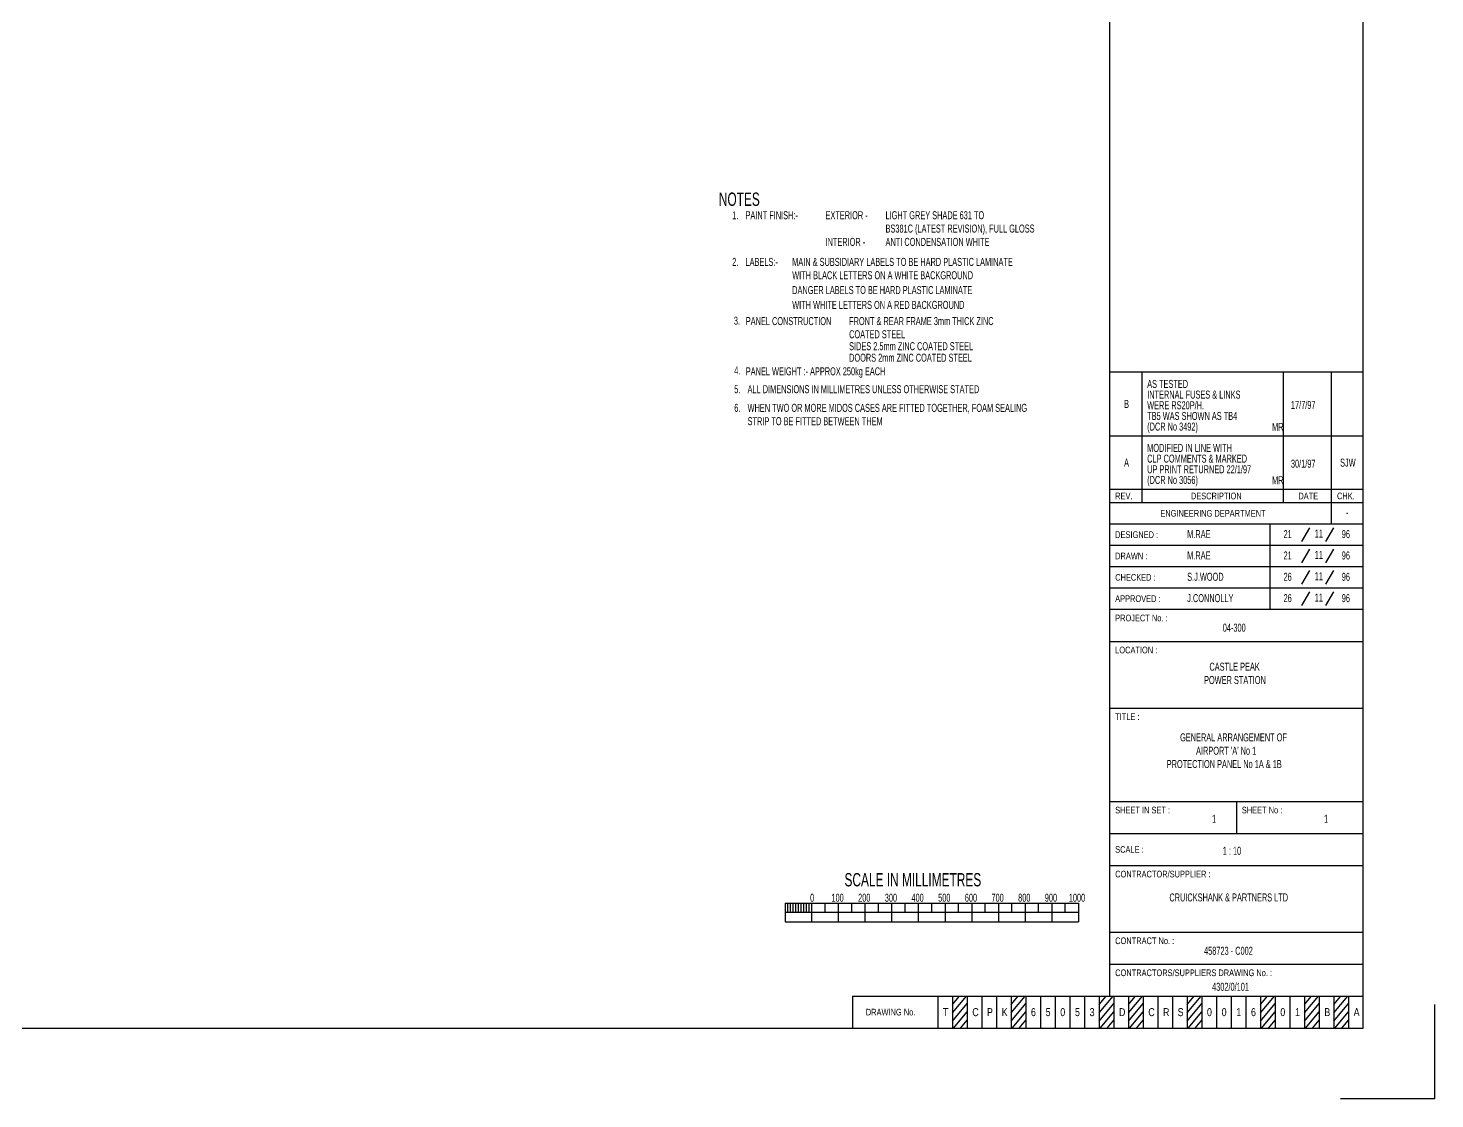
# Model space of a CAD drawing. Extents: x -5933 to 5929, y -4179 to 4187.
# Drawn here: x 655 to 5929, y -4179 to -166 of the extents above; entities that cross this region are included whole.
import ezdxf

# ---------------------------------------------------------------- set-up
doc = ezdxf.new("R2010")
doc.units = 0
doc.header["$PDMODE"] = 34
doc.linetypes.add('SOLID', pattern=[0])
doc.layers.add('1', color=7, linetype='SOLID')
doc.layers.add('2', color=7, linetype='SOLID')

# ---------------------------------------------------------------- blocks, each defined once
blk = doc.blocks.new('*X554')
at = {"layer": '2', "color": 7, "linetype": 'SOLID'}
for points in [[(5440.484375, -3825.464844), (5466.592773, -3794.350342)], [(5440.484375, -3856.579346), (5492.700684, -3794.350342)], [(5440.484375, -3887.693848), (5495.484375, -3822.147217)], [(5444.224609, -3914.350342), (5495.484375, -3853.261719)], [(5470.333008, -3914.350342), (5495.484375, -3884.376221)]]:
    blk.add_lwpolyline(points, dxfattribs=at)
blk = doc.blocks.new('*X555')
at = {"layer": '2', "color": 7, "linetype": 'SOLID'}
for points in [[(5275.484375, -3825.464844), (5301.592773, -3794.350342)], [(5275.484375, -3856.579346), (5327.700684, -3794.350342)], [(5275.484375, -3887.693848), (5330.484375, -3822.147217)], [(5279.224609, -3914.350342), (5330.484375, -3853.261719)], [(5305.333008, -3914.350342), (5330.484375, -3884.376221)]]:
    blk.add_lwpolyline(points, dxfattribs=at)
blk = doc.blocks.new('*X556')
at = {"layer": '2', "color": 7, "linetype": 'SOLID'}
for points in [[(5000.484375, -3825.464844), (5026.592773, -3794.350342)], [(5000.484375, -3856.579346), (5052.700684, -3794.350342)], [(5000.484375, -3887.693848), (5055.484375, -3822.147217)], [(5004.225098, -3914.350342), (5055.484375, -3853.261719)], [(5030.333008, -3914.350342), (5055.484375, -3884.376221)]]:
    blk.add_lwpolyline(points, dxfattribs=at)
blk = doc.blocks.new('*X557')
at = {"layer": '2', "color": 7, "linetype": 'SOLID'}
for points in [[(4780.484375, -3825.464844), (4806.592773, -3794.350342)], [(4780.484375, -3856.579346), (4832.700684, -3794.350342)], [(4780.484375, -3887.693848), (4835.484375, -3822.147217)], [(4784.225098, -3914.350342), (4835.484375, -3853.261719)], [(4810.333008, -3914.350342), (4835.484375, -3884.376221)]]:
    blk.add_lwpolyline(points, dxfattribs=at)
blk = doc.blocks.new('*X558')
at = {"layer": '2', "color": 7, "linetype": 'SOLID'}
for points in [[(4670.484375, -3825.464844), (4696.592773, -3794.350342)], [(4670.484375, -3856.579346), (4722.700684, -3794.350342)], [(4670.484375, -3887.693848), (4725.484375, -3822.147217)], [(4674.225098, -3914.350342), (4725.484375, -3853.261719)], [(4700.333008, -3914.350342), (4725.484375, -3884.376221)]]:
    blk.add_lwpolyline(points, dxfattribs=at)
blk = doc.blocks.new('*X559')
at = {"layer": '2', "color": 7, "linetype": 'SOLID'}
for points in [[(4340.484375, -3825.464844), (4366.592773, -3794.350342)], [(4340.484375, -3856.579346), (4392.700684, -3794.350342)], [(4340.484375, -3887.693848), (4395.484375, -3822.147217)], [(4344.225098, -3914.350342), (4395.484375, -3853.261719)], [(4370.333008, -3914.350342), (4395.484375, -3884.376221)]]:
    blk.add_lwpolyline(points, dxfattribs=at)
blk = doc.blocks.new('*X560')
at = {"layer": '2', "color": 7, "linetype": 'SOLID'}
for points in [[(4120.484375, -3825.464844), (4146.592773, -3794.350342)], [(4120.484375, -3856.579346), (4172.700684, -3794.350342)], [(4120.484375, -3887.693848), (4175.484375, -3822.147217)], [(4124.225586, -3914.350342), (4175.484375, -3853.261719)], [(4150.333008, -3914.350342), (4175.484375, -3884.376221)]]:
    blk.add_lwpolyline(points, dxfattribs=at)
blk = doc.blocks.new('*X561')
at = {"layer": '2', "color": 7, "linetype": 'SOLID'}
for points in [[(5550.484375, -3825.464844), (5576.592773, -3794.350342)], [(5550.484375, -3856.579346), (5602.700684, -3794.350342)], [(5550.484375, -3887.693848), (5605.484375, -3822.147217)], [(5554.224609, -3914.350342), (5605.484375, -3853.261719)], [(5580.333008, -3914.350342), (5605.484375, -3884.376221)]]:
    blk.add_lwpolyline(points, dxfattribs=at)

msp = doc.modelspace()

# ---------------------------------------------------------------- linework, layer by layer
at = {"layer": '1', "color": 7, "linetype": 'SOLID'}
for points in [[(4710.484375, -3794.350342), (4710.484375, 3918.064209)], [(5660.484375, -3914.350342), (5660.484375, 3918.064209)], [(4710.484375, -1944.350342), (5660.484375, -1944.350342)], [(4710.484375, -2024.350342), (5660.484375, -2024.350342)], [(3745.484619, -3794.350342), (5660.484375, -3794.350342)], [(3745.484619, -3794.350342), (3745.484619, -3914.350342)], [(-5381.261719, -3914.350342), (5660.484375, -3914.350342)]]:
    msp.add_lwpolyline(points, dxfattribs=at)
at = {"layer": '2', "color": 7, "linetype": 'SOLID'}
for points in [[(4710.484375, -1454.350098), (5660.484375, -1454.350098)], [(4830.484375, -1454.350098), (4830.484375, -1944.350342)], [(5360.484375, -1454.350098), (5360.484375, -1944.350342)], [(5540.484375, -1454.350098), (5540.484375, -2024.350342)], [(4710.484375, -1694.35022), (5660.484375, -1694.35022)], [(4710.484375, -1894.350342), (5660.484375, -1894.350342)], [(5310.484375, -2024.350342), (5310.484375, -2344.350342)], [(5430.484375, -2090.331055), (5460.484375, -2038.369385)], [(5520.484375, -2090.331055), (5550.484375, -2038.369385)], [(4710.484375, -2104.350342), (5660.484375, -2104.350342)], [(5430.484375, -2170.331055), (5460.484375, -2118.369385)], [(5520.484375, -2170.331055), (5550.484375, -2118.369385)], [(4710.484375, -2184.350342), (5660.484375, -2184.350342)], [(5430.484375, -2250.331055), (5460.484375, -2198.369385)], [(5520.484375, -2250.331055), (5550.484375, -2198.369385)], [(4710.484375, -2264.350342), (5660.484375, -2264.350342)], [(5430.484375, -2330.331055), (5460.484375, -2278.369385)], [(5520.484375, -2330.331055), (5550.484375, -2278.369385)], [(4710.484375, -2344.350342), (5660.484375, -2344.350342)], [(4710.484375, -2464.350342), (5660.484375, -2464.350342)], [(4710.484375, -2714.350342), (5660.484375, -2714.350342)], [(4710.484375, -3064.350342), (5660.484375, -3064.350342)], [(5185.484375, -3064.350342), (5185.484375, -3184.350342)], [(4710.484375, -3184.350342), (5660.484375, -3184.350342)], [(4710.484375, -3304.350342), (5660.484375, -3304.350342)], [(3493.288086, -3445.447754), (4593.288086, -3445.447754)], [(3493.288086, -3445.447754), (3493.288086, -3515.447754)], [(4593.288086, -3480.447754), (3493.288086, -3480.447754)], [(3503.288086, -3480.447754), (3503.288086, -3445.447754)], [(3513.288086, -3480.447754), (3513.288086, -3445.447754)], [(3523.288086, -3480.447754), (3523.288086, -3445.447754)], [(3533.288086, -3480.447754), (3533.288086, -3445.447754)], [(3543.288086, -3480.447754), (3543.288086, -3445.447754)], [(3553.288086, -3480.447754), (3553.288086, -3445.447754)], [(3563.288086, -3480.447754), (3563.288086, -3445.447754)], [(3573.288086, -3480.447754), (3573.288086, -3445.447754)], [(3583.288086, -3480.447754), (3583.288086, -3445.447754)], [(3593.288086, -3515.447754), (3593.288086, -3445.447754)], [(3643.288086, -3480.447754), (3643.288086, -3445.447754)], [(3693.288086, -3515.447754), (3693.288086, -3445.447754)], [(3743.288086, -3480.447754), (3743.288086, -3445.447754)], [(3793.288086, -3515.447754), (3793.288086, -3445.447754)], [(3843.288086, -3480.447754), (3843.288086, -3445.447754)], [(3893.288086, -3515.447754), (3893.288086, -3445.447754)], [(3943.288086, -3480.447754), (3943.288086, -3445.447754)], [(3993.288086, -3515.447754), (3993.288086, -3445.447754)], [(4043.288086, -3480.447754), (4043.288086, -3445.447754)], [(4093.288086, -3445.447754), (4093.288086, -3515.447754)], [(4143.288086, -3480.447754), (4143.288086, -3445.447754)], [(4193.288086, -3445.447754), (4193.288086, -3515.447754)], [(4243.288086, -3480.447754), (4243.288086, -3445.447754)], [(4293.288086, -3445.447754), (4293.288086, -3515.447754)], [(4343.288086, -3480.447754), (4343.288086, -3445.447754)], [(4393.288086, -3445.447754), (4393.288086, -3515.447754)], [(4443.288086, -3480.447754), (4443.288086, -3445.447754)], [(4493.288086, -3445.447754), (4493.288086, -3515.447754)], [(4543.288086, -3480.447754), (4543.288086, -3445.447754)], [(4593.288086, -3445.447754), (4593.288086, -3515.447754)], [(3493.288086, -3515.447754), (4593.288086, -3515.447754)], [(4710.484375, -3554.350342), (5660.484375, -3554.350342)], [(4710.484375, -3674.350342), (5660.484375, -3674.350342)], [(4065.484619, -3794.350342), (4065.484619, -3914.350342)], [(4120.484375, -3794.350342), (4120.484375, -3914.350342)], [(4175.484375, -3794.350342), (4175.484375, -3914.350342)], [(4230.484375, -3794.350342), (4230.484375, -3914.350342)], [(4285.484375, -3794.350342), (4285.484375, -3914.350342)], [(4340.484375, -3794.350342), (4340.484375, -3914.350342)], [(4395.484375, -3794.350342), (4395.484375, -3914.350342)], [(4450.484375, -3794.350342), (4450.484375, -3914.350342)], [(4505.484375, -3794.350342), (4505.484375, -3914.350342)], [(4560.484375, -3794.350342), (4560.484375, -3914.350342)], [(4615.484375, -3794.350342), (4615.484375, -3914.350342)], [(4670.484375, -3794.350342), (4670.484375, -3914.350342)], [(4725.484375, -3794.350342), (4725.484375, -3914.350342)], [(4780.484375, -3794.350342), (4780.484375, -3914.350342)], [(4835.484375, -3794.350342), (4835.484375, -3914.350342)], [(4890.484375, -3794.350342), (4890.484375, -3914.350342)], [(4945.484375, -3794.350342), (4945.484375, -3914.350342)], [(5000.484375, -3794.350342), (5000.484375, -3914.350342)], [(5055.484375, -3794.350342), (5055.484375, -3914.350342)], [(5110.484375, -3794.350342), (5110.484375, -3914.350342)], [(5165.484375, -3794.350342), (5165.484375, -3914.350342)], [(5220.484375, -3794.350342), (5220.484375, -3914.350342)], [(5275.484375, -3794.350342), (5275.484375, -3914.350342)], [(5330.484375, -3794.350342), (5330.484375, -3914.350342)], [(5385.484375, -3794.350342), (5385.484375, -3914.350342)], [(5440.484375, -3794.350342), (5440.484375, -3914.350342)], [(5495.484375, -3794.350342), (5495.484375, -3914.350342)], [(5550.484375, -3794.350342), (5550.484375, -3914.350342)], [(5605.484375, -3794.350342), (5605.484375, -3914.350342)], [(5929.144531, -4179.475098), (5929.144531, -3825.975342)], [(5929.144531, -4179.475098), (5575.644531, -4179.475098)]]:
    msp.add_lwpolyline(points, dxfattribs=at)
at = {"layer": '2'}
msp.add_point((5600.484375, -1984.350342), dxfattribs=at)

# ---------------------------------------------------------------- block references
for name in ['*X560', '*X559', '*X558', '*X557', '*X556', '*X555', '*X554', '*X561']:
    msp.add_blockref(name, (0, 0), dxfattribs=at)

# ---------------------------------------------------------------- texts
at = {"layer": '2', "color": 7, "linetype": 'SOLID'}
for s, height, width, p in [('NOTES', 50, 0.666667, (3244.480225, -831.912415)), ('1.', 30, 0.666667, (3294.480225, -881.912354)), ('PAINT FINISH:-', 30, 0.666667, (3344.480225, -881.912354)), ('EXTERIOR -', 30, 0.666667, (3644.480225, -881.912354)), ('LIGHT GREY SHADE 631 TO', 30, 0.666667, (3869.480225, -881.912354)), ('BS381C (LATEST REVISION), FULL GLOSS', 30, 0.666667, (3869.480225, -931.912354)), ('INTERIOR -', 30, 0.666667, (3644.480225, -981.912354)), ('ANTI CONDENSATION WHITE', 30, 0.666667, (3869.480225, -981.912354)), ('2.', 30, 0.666667, (3294.480225, -1056.912354)), ('LABELS:-', 30, 0.666667, (3344.480225, -1056.912354)), ('MAIN & SUBSIDIARY LABELS TO BE HARD PLASTIC LAMINATE', 30, 0.666667, (3519.480225, -1056.912354)), ('WITH BLACK LETTERS ON A WHITE BACKGROUND', 30, 0.666667, (3519.480225, -1106.912354)), ('DANGER LABELS TO BE HARD PLASTIC LAMINATE', 30, 0.666667, (3519.480225, -1162.468018)), ('WITH WHITE LETTERS ON A RED BACKGROUND', 30, 0.666667, (3519.480225, -1218.023682)), ('3.', 30, 0.666667, (3300.755615, -1277.215088)), ('PANEL CONSTRUCTION', 30, 0.666667, (3345.508789, -1278.758301)), ('FRONT & REAR FRAME 3mm THICK ZINC', 30, 0.666667, (3732.855225, -1278.758301)), ('COATED STEEL', 30, 0.666667, (3732.855225, -1328.141113)), ('SIDES 2.5mm ZINC COATED STEEL', 30, 0.666667, (3732.855225, -1372.894287)), ('DOORS 2mm ZINC COATED STEEL', 30, 0.666667, (3732.855225, -1416.104248)), ('4.', 30, 0.666667, (3302.298828, -1463.943848)), ('PANEL WEIGHT :- APPROX 250kg EACH', 30, 0.666667, (3345.508789, -1467.030273)), ('5.', 30, 0.666667, (3302.258057, -1534.010986)), ('ALL DIMENSIONS IN MILLIMETRES UNLESS OTHERWISE STATED', 30, 0.666667, (3352.258057, -1534.010986)), ('AS TESTED', 30, 0.666667, (4850.484375, -1514.350098)), ('INTERNAL FUSES & LINKS', 30, 0.666667, (4850.484375, -1554.350098)), ('6.', 30, 0.666667, (3302.258057, -1604.010986)), ('WHEN TWO OR MORE MIDOS CASES ARE FITTED TOGETHER, FOAM SEALING', 30, 0.666667, (3352.258057, -1604.010986)), ('B', 30, 0.666667, (4763.817708, -1589.350098)), ('WERE RS20P/H.', 30, 0.666667, (4850.484375, -1594.350098)), ('17/7/97', 30, 0.666667, (5389.48763, -1593.193359)), ('STRIP TO BE FITTED BETWEEN THEM', 30, 0.666667, (3352.258057, -1654.010986)), ('TB5 WAS SHOWN AS TB4', 30, 0.666667, (4850.484375, -1634.350098)), ('(DCR No 3492)', 30, 0.666667, (4850.484375, -1674.350098)), ('MR', 30, 0.666667, (5318.562174, -1675.218018)), ('MODIFIED IN LINE WITH', 30, 0.666667, (4850.484375, -1754.35022)), ('A', 30, 0.666667, (4763.817708, -1809.35022)), ('CLP COMMENTS & MARKED', 30, 0.666667, (4850.484375, -1794.35022)), ('30/1/97', 30, 0.666667, (5389.48763, -1813.193359)), ('SJW', 30, 0.666667, (5573.817708, -1809.350342)), ('(DCR No 3056)', 30, 0.666667, (4850.484375, -1874.35022)), ('UP PRINT RETURNED 22/1/97', 30, 0.666667, (4850.484375, -1834.35022)), ('MR', 30, 0.666667, (5318.562174, -1875.21814)), ('REV.', 25, 0.833333, (4730.484375, -1931.850342)), ('DESCRIPTION', 25, 0.833333, (5014.373268, -1931.850342)), ('DATE', 25, 0.833333, (5417.289932, -1931.850342)), ('CHK.', 25, 0.833333, (5562.289932, -1931.850342)), ('ENGINEERING DEPARTMENT', 25, 0.833333, (4899.813865, -1996.836792)), ('DESIGNED :', 25, 0.833333, (4730.484375, -2076.850342)), ('M.RAE', 30, 0.666667, (5000.551758, -2077.314941)), ('21', 30, 0.666667, (5361.789388, -2077.314941)), ('11', 30, 0.666667, (5478.817708, -2075.160645)), ('96', 30, 0.666667, (5580.14388, -2077.314941)), ('DRAWN :', 25, 0.833333, (4730.484375, -2156.850342)), ('M.RAE', 30, 0.666667, (5000.551758, -2157.314941)), ('21', 30, 0.666667, (5361.789388, -2157.314941)), ('11', 30, 0.666667, (5478.817708, -2155.160645)), ('96', 30, 0.666667, (5580.14388, -2157.314941)), ('CHECKED :', 25, 0.833333, (4730.484375, -2236.850342)), ('S.J.WOOD', 30, 0.666667, (5000.551758, -2237.314941)), ('26', 30, 0.666667, (5361.789388, -2237.314941)), ('11', 30, 0.666667, (5478.817708, -2235.160645)), ('96', 30, 0.666667, (5580.14388, -2237.314941)), ('APPROVED :', 25, 0.833333, (4730.484375, -2316.850342)), ('J.CONNOLLY', 30, 0.666667, (5000.551758, -2317.314941)), ('26', 30, 0.666667, (5361.789388, -2317.314941)), ('11', 30, 0.666667, (5478.817708, -2315.160645)), ('96', 30, 0.666667, (5580.14388, -2317.314941)), ('PROJECT No. :', 25, 0.833333, (4730.484375, -2389.350342)), ('04-300', 30, 0.666667, (5133.817708, -2428.206055)), ('LOCATION :', 25, 0.833333, (4730.484375, -2509.350342)), ('CASTLE PEAK', 30, 0.666667, (5083.817708, -2574.350342)), ('POWER STATION', 30, 0.666667, (5063.817708, -2624.350342)), ('TITLE :', 25, 0.833333, (4730.484375, -2759.350342)), ('GENERAL ARRANGEMENT OF', 30, 0.666667, (4973.817708, -2839.350342)), ("AIRPORT 'A' No 1", 30, 0.666667, (5033.817708, -2889.350342)), ('PROTECTION PANEL No 1A & 1B', 30, 0.666667, (4923.817708, -2939.350342)), ('SHEET IN SET :', 25, 0.833333, (4730.484375, -3109.350342)), ('SHEET No :', 25, 0.833333, (5205.484375, -3109.350342)), ('1', 30, 0.666667, (5093.817708, -3144.350342)), ('1', 30, 0.666667, (5513.817708, -3144.350342)), ('SCALE :', 25, 0.833333, (4730.484375, -3256.850342)), ('1 : 10', 30, 0.666667, (5133.817708, -3264.350342)), ('SCALE IN MILLIMETRES', 50, 0.666667, (3715.510293, -3383.001221)), ('CONTRACTOR/SUPPLIER :', 25, 0.833333, (4730.484375, -3349.350342)), ('0', 30, 0.666667, (3586.621419, -3440.447754)), ('100', 30, 0.666667, (3666.621419, -3440.447754)), ('200', 30, 0.666667, (3766.621419, -3440.447754)), ('300', 30, 0.666667, (3866.621419, -3440.447754)), ('400', 30, 0.666667, (3966.621419, -3440.447754)), ('500', 30, 0.666667, (4066.621419, -3440.447754)), ('600', 30, 0.666667, (4166.621419, -3440.447754)), ('700', 30, 0.666667, (4266.621419, -3440.447754)), ('800', 30, 0.666667, (4366.621419, -3440.447754)), ('900', 30, 0.666667, (4466.621419, -3440.447754)), ('1000', 30, 0.666667, (4556.621419, -3440.447754)), ('CRUICKSHANK & PARTNERS LTD', 30, 0.666667, (4933.817708, -3439.350342)), ('CONTRACT No. :', 25, 0.833333, (4730.484375, -3599.350342)), ('458723 - C002', 30, 0.666667, (5063.817708, -3639.350342)), ('CONTRACTORS/SUPPLIERS DRAWING No. :', 25, 0.833333, (4730.484375, -3719.350342)), ('4302/0/101', 30, 0.666667, (5093.817708, -3774.350342)), ('DRAWING No.', 25, 0.833333, (3795.484619, -3866.850342)), ('T', 30, 0.833333, (4084.651042, -3869.350342)), ('C', 30, 0.833333, (4194.651042, -3869.350342)), ('P', 30, 0.833333, (4249.651042, -3869.350342)), ('K', 30, 0.833333, (4304.651042, -3869.350342)), ('6', 30, 0.833333, (4414.651042, -3869.350342)), ('5', 30, 0.833333, (4469.651042, -3869.350342)), ('0', 30, 0.833333, (4524.651042, -3869.350342)), ('5', 30, 0.833333, (4579.651042, -3869.350342)), ('3', 30, 0.833333, (4634.651042, -3869.350342)), ('D', 30, 0.833333, (4744.651042, -3869.350342)), ('C', 30, 0.833333, (4854.651042, -3869.350342)), ('R', 30, 0.833333, (4909.651042, -3869.350342)), ('S', 30, 0.833333, (4964.651042, -3869.350342)), ('0', 30, 0.833333, (5074.651042, -3869.350342)), ('0', 30, 0.833333, (5129.651042, -3869.350342)), ('1', 30, 0.833333, (5184.651042, -3869.350342)), ('6', 30, 0.833333, (5239.651042, -3869.350342)), ('0', 30, 0.833333, (5349.651042, -3869.350342)), ('1', 30, 0.833333, (5404.651042, -3869.350342)), ('B', 30, 0.833333, (5514.651042, -3869.350342)), ('A', 30, 0.833333, (5624.651042, -3869.350342))]:
    msp.add_text(s, height=height, dxfattribs=dict(at, width=width)).set_placement(p)

doc.saveas('drawing.dxf')
